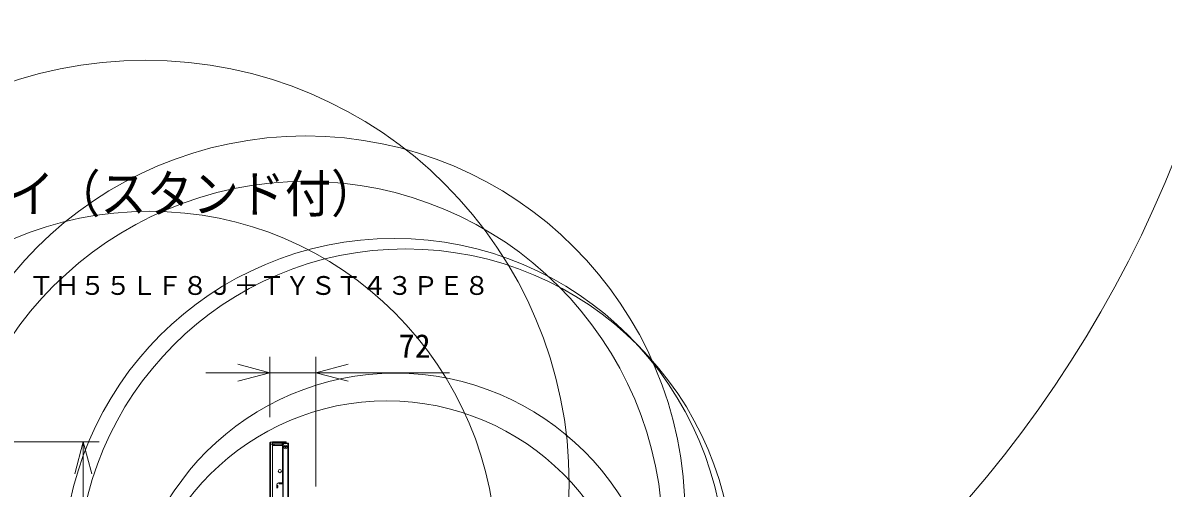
# Model space of a CAD drawing. Units: millimetres, scale not verified. Extents: x -420 to 631, y -246 to 1048.
# Drawn here: x 19.6 to 108.7, y 31.8 to 68.2 of the extents above; entities that cross this region are included whole.
import ezdxf
from ezdxf.enums import TextEntityAlignment as Align

# ---------------------------------------------------------------- set-up
doc = ezdxf.new("R2010")
doc.units = ezdxf.units.MM
doc.header["$LTSCALE"] = 0.125
for name, color, linetype, lineweight in [('0-0_0', 7, 'Continuous', 20), ('0-4_SUNPO', 3, 'Continuous', 18), ('0-5_GAIKEI', 1, 'Continuous', 18)]:
    doc.layers.add(name, color=color, linetype=linetype, lineweight=lineweight)
doc.layers.add('0-1_MOJI1', color=7, linetype='Continuous')
doc.layers.add('0-3_TOUROKU', color=7, linetype='Continuous')
doc.styles.add('ＭＳ ゴシック', font='')
doc.styles.get('ＭＳ ゴシック').set_extended_font_data('MS Gothic')

# ---------------------------------------------------------------- blocks, each defined once
blk = doc.blocks.new('_Open30')
at = {"layer": '0-0_0'}
blk.add_line((0, 0), (-1, 0), dxfattribs=at)
blk.add_lwpolyline([(-1, 0.26795), (0, 0), (-1, -0.26795)], dxfattribs=at)
blk = doc.blocks.new('D3')
at = {"layer": '0-4_SUNPO'}
for p, q in [((80.7909, 222.9533), (90.1181, 222.9533)), ((88.8681, 220.4533), (88.8681, 190.5033)), ((80.8409, 188.0033), (90.1181, 188.0033))]:
    blk.add_line(p, q, dxfattribs=at)
at = {"layer": '0-4_SUNPO', "xscale": 2.5, "yscale": 2.5}
for p, rotation in [((88.8681, 222.9533), 90), ((88.8681, 188.0033), 270)]:
    blk.add_blockref('_Open30', p, dxfattribs=dict(at, rotation=rotation))
at = {"layer": '0-4_SUNPO', "color": 7, "style": 'ＭＳ ゴシック'}
blk.add_text('699', height=1.833, rotation=90, dxfattribs=at).set_placement((88.2431, 203.6033), align=Align.BOTTOM_LEFT)
blk = doc.blocks.new('D6')
at = {"layer": '0-4_SUNPO'}
for p, q in [((103.4392, 224.8933), (103.4392, 229.6143)), ((107.0392, 219.4794), (107.0392, 229.6143)), ((100.9392, 228.3643), (98.4392, 228.3643)), ((103.4392, 228.3643), (107.0392, 228.3643)), ((109.5392, 228.3643), (117.4559, 228.3643))]:
    blk.add_line(p, q, dxfattribs=at)
at = {"layer": '0-4_SUNPO', "xscale": 2.5, "yscale": 2.5}
blk.add_blockref('_Open30', (103.4392, 228.3643), dxfattribs=at)
at = {"layer": '0-4_SUNPO', "xscale": 2.5, "yscale": 2.5, "rotation": 180}
blk.add_blockref('_Open30', (107.0392, 228.3643), dxfattribs=at)
at = {"layer": '0-4_SUNPO', "color": 7, "style": 'ＭＳ ゴシック'}
blk.add_text('72', height=1.833, dxfattribs=at).set_placement((113.4976, 228.9893), align=Align.BOTTOM_LEFT)

msp = doc.modelspace()

# ---------------------------------------------------------------- linework, layer by layer
at = {"layer": '0-5_GAIKEI', "color": 7}
for p, q in [((38.9387, 0.5664), (38.9387, 35.3964)), ((40.1962, 35.4564), (39.1387, 35.4564)), ((39.1387, 35.4564), (39.1387, 35.4439)), ((40.2087, 35.4439), (40.2087, 35.3664)), ((40.3887, 0.6364), (40.3887, 35.3264))]:
    msp.add_line(p, q, dxfattribs=at)
at = {"layer": '0-5_GAIKEI'}
for p, q in [((39.1387, 35.2864), (38.9387, 35.2864)), ((39.9237, 35.4364), (38.9787, 35.4364)), ((38.9787, 35.4364), (38.9787, 0.5264)), ((40.2087, 35.4439), (39.1387, 35.4439)), ((39.1387, 35.1864), (39.1387, 35.4364)), ((39.9237, 35.4164), (39.1387, 35.4164)), ((39.9137, 35.4064), (39.1387, 35.4064)), ((39.9237, 35.4014), (39.1387, 35.4014)), ((39.1387, 35.3964), (39.8987, 35.3964)), ((39.9237, 35.2814), (39.1387, 35.2814)), ((39.9537, 35.1864), (39.1387, 35.1864)), ((39.1387, 35.1364), (39.1387, 0.8764)), ((39.1887, 35.4564), (39.1887, 35.4439)), ((39.2837, 35.2564), (39.2437, 35.2564)), ((39.2437, 35.2564), (39.2437, 35.1864)), ((39.2837, 35.1864), (39.2837, 35.2564)), ((39.8737, 35.4064), (39.8737, 35.4364)), ((39.8987, 35.1864), (39.8987, 35.3964)), ((39.8987, 35.3914), (39.9237, 35.3914)), ((39.9237, 35.4164), (39.9137, 35.4064)), ((39.9237, 35.4364), (39.9237, 35.4164)), ((39.9237, 35.1864), (39.9237, 35.3914)), ((39.9237, 35.1364), (39.9237, 32.2564)), ((39.9412, 0.5064), (39.9412, 35.4564)), ((39.9537, 35.4439), (39.9537, 0.5189)), ((40.3487, 35.3664), (39.9737, 35.3664)), ((39.9737, 0.5964), (39.9737, 35.3664)), ((40.3887, 35.3264), (39.9737, 35.3264)), ((40.0837, 35.4164), (40.1587, 35.4164)), ((40.0837, 35.4164), (40.0837, 35.3664)), ((40.1587, 35.3664), (40.1587, 35.4164)), ((40.1887, 35.3864), (40.1887, 35.3664)), ((40.1962, 35.4564), (40.1962, 35.3664)), ((40.3387, 35.3264), (40.3387, 35.3664)), ((40.3487, 35.3664), (40.3487, 0.5964)), ((39.4787, 32.115), (39.5537, 32.04)), ((39.4787, 31.8478), (39.4787, 32.115)), ((39.6201, 32.2564), (39.9237, 32.2564)), ((39.6951, 32.1814), (39.6201, 32.2564)), ((39.6951, 32.1814), (39.9237, 32.1814)), ((39.5537, 31.9228), (39.4787, 31.8478)), ((39.5537, 31.9228), (39.5537, 32.04))]:
    msp.add_line(p, q, dxfattribs=at)
for centre, radius in [((105.3383, 521.8621), 525.7065), ((66.7903, 224.0206), 225.6601), ((12.491, 223.3051), 224.9417), ((8.9567, 210.1481), 212.0252), ((56.3542, 92.6394), 93.8799), ((22.9033, 92.0362), 93.2761), ((29.225, 32.1779), 33.0849), ((29.5271, 26.3725), 27.1019), ((49.5381, 24.905), 25.6265), ((48.7481, 19.9936), 20.8371), ((40.1562, 35.0664), 0.135), ((40.1562, 35.0664), 0.045), ((39.7137, 33.1814), 0.125)]:
    msp.add_circle(centre, radius, dxfattribs=at)
at = {"layer": '0-5_GAIKEI', "color": 7}
for centre, radius in [((41.7282, 29.7149), 29.6336), ((41.7544, 27.9432), 27.8629), ((48.6443, 25.5112), 25.8418), ((48.0715, 19.179), 19.4837)]:
    msp.add_circle(centre, radius, dxfattribs=at)
for centre, radius, start, end in [((38.9787, 35.3964), 0.04, 90, 180), ((40.1962, 35.4439), 0.0125, 0, 90), ((40.3487, 35.3264), 0.04, 0, 90)]:
    msp.add_arc(centre, radius, start, end, dxfattribs=at)
at = {"layer": '0-5_GAIKEI'}
for centre, radius, start, end in [((39.1887, 35.1364), 0.05, 90, 180), ((39.8737, 35.1364), 0.05, 0, 90), ((39.9087, 35.3014), 0.11, 72.70878, 85.23323), ((39.9087, 35.3014), 0.1, 70.90394, 77.24107), ((39.9412, 35.4439), 0.0125, 0, 90), ((39.9087, 35.3014), 0.11, 36.37429, 65.7808), ((39.9087, 35.3014), 0.1, 40.7121, 63.20183), ((40.0737, 35.2264), 0.1, 90, 180), ((40.1587, 35.3864), 0.03, 0, 90)]:
    msp.add_arc(centre, radius, start, end, dxfattribs=at)
msp.add_ellipse((39.7615, 31.9736), major_axis=(0.2449, -0.2449), ratio=0.57735, start_param=2.6179939, end_param=3.6651914, dxfattribs=at)

# ---------------------------------------------------------------- block references
at = {"layer": '0-4_SUNPO'}
for name in ['D6', 'D3']:
    msp.add_blockref(name, (-64.5005, -187.4969), dxfattribs=at)

# ---------------------------------------------------------------- texts
at = {"layer": '0-1_MOJI1', "style": 'ＭＳ ゴシック', "width": 0.9}
msp.add_text('フルハイビジョン液晶ディスプレイ（スタンド付）', height=2.933, dxfattribs=at).set_placement((-35.5005, 52.5031), align=Align.BOTTOM_LEFT)
at = {"layer": '0-3_TOUROKU', "style": 'ＭＳ ゴシック'}
msp.add_text('ＴＨ５５ＬＦ８Ｊ＋ＴＹＳＴ４３ＰＥ８', height=1.466, dxfattribs=at).set_placement((20.0994, 46.5031), align=Align.BOTTOM_LEFT)

doc.saveas('drawing.dxf')
